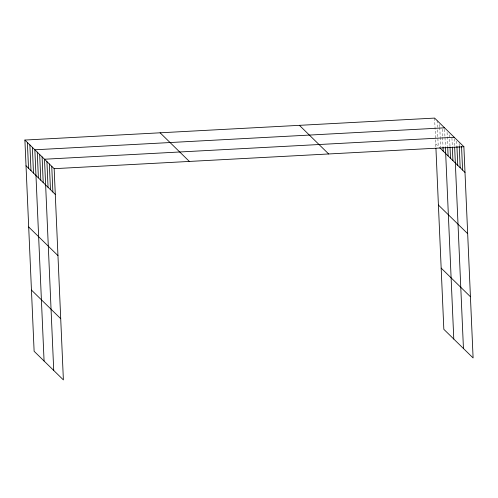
<?xml version="1.0" encoding="UTF-8"?>
<svg xmlns="http://www.w3.org/2000/svg" width="498" height="498" viewBox="0 0 498 498"><rect width="100%" height="100%" fill="white"/><g stroke="black" fill="none" stroke-linecap="round" stroke-linejoin="round"><path stroke-width="0.37" stroke-dasharray="2.49 1.87" d="M435.738 143.822L438.221 146.256L437.431 128.098M459.112 143.517L459.249 146.543M456.703 141.152L456.896 145.696M454.288 138.793L454.618 146.356M451.935 137.946L452.302 146.269M449.489 134.827L449.987 146.175M447.073 132.462L447.671 146.082M444.627 129.343L444.957 136.913M444.994 137.666L445.386 146.748M442.243 129.181L442.573 136.745M442.604 137.504L443.002 146.586M439.653 124.475L439.753 126.747M439.784 127.507L440.182 136.583M440.213 137.342L440.643 147.178M437.101 120.528L437.4 127.339M434.611 118.094L435.899 147.601"/><path stroke-width="0.75" d="M24.9 140.05L54.164 168.679L63.389 379.906L34.119 351.277L24.9 140.05L434.611 118.094L463.881 146.723L473.1 357.95L443.836 329.321L435.937 148.36M444.565 127.83L34.848 149.786L44.073 361.006M454.22 137.28L44.509 159.229L53.728 370.456M54.164 168.679L463.881 146.723M439.715 147.719L465.001 172.451M438.408 205.039L467.672 233.668M299.41 125.34L328.674 153.969M441.16 268.105L470.429 296.74M160.107 132.804L189.371 161.433M26.021 165.778L55.29 194.407M28.697 226.988L57.961 255.623M31.449 290.06L60.712 318.689M461.565 146.636L462.586 170.092M459.249 146.543L460.171 167.733M456.934 146.449L457.755 165.367M454.649 147.115L463.445 348.5M452.333 147.022L452.931 160.642M450.018 146.929L450.516 158.283M447.702 146.842L448.1 155.918M445.424 147.508L453.784 339.057M443.033 147.34L443.201 151.124M51.748 166.32L52.875 192.047M49.339 163.954L50.46 189.682M46.924 161.595L48.045 187.323M42.093 156.87L43.214 182.598M39.678 154.505L40.805 180.232M37.263 152.145L38.39 177.873M32.364 147.352L33.484 173.08M29.874 144.918L31.001 170.646M27.39 142.484L28.511 168.212"/></g></svg>
